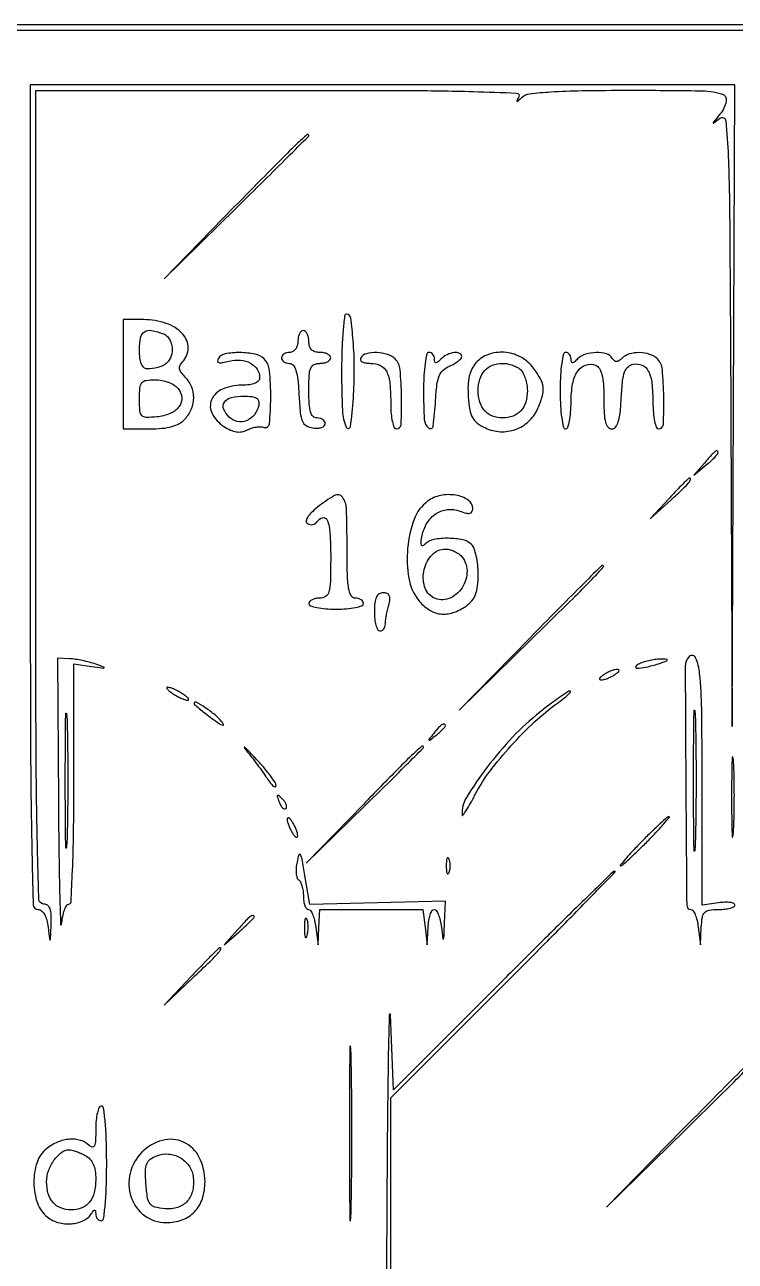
# Model space of a CAD drawing. Extents: x 121 to 921, y 24 to 639.
# Drawn here: x 545 to 675.1, y 383.6 to 610 of the extents above; entities that cross this region are included whole.
import ezdxf

# ---------------------------------------------------------------- set-up
doc = ezdxf.new("R2010")
doc.units = 0

msp = doc.modelspace()

# ---------------------------------------------------------------- linework, layer by layer
for points in [[(891.245767, 378.500013), (891.5, 610.000027), (506.25, 610.000013), (121, 610)], [(309, 609), (506.5, 609), (704, 609)]]:
    msp.add_lwpolyline(points)
for points in [[(546, 523.5, 0.00054), (546.045739, 481.120587, 0.004217), (546.254757, 461.388281, 0.002373), (546.55266, 448.859124, 0.405885), (547.436642, 448, -0.179455), (548.051079, 447.772135, -0.086562), (548.591667, 447.11426, -0.062867), (549.015066, 446.083005, -0.035151), (549.276604, 444.75, 0.000683), (549.565664, 442.446498, 0.602997), (549.648107, 442.415527, 0.202828), (549.723309, 442.573344, 0.000452), (549.839963, 445.25, 0.02104), (549.840991, 447.030921, 0.074941), (549.624985, 448.147462, 0.140941), (549.182734, 448.765969, 0.169089), (548.510484, 449, -0.404941), (547.582034, 449.89942, -0.002914), (547.274654, 461.749262, -0.004479), (547.0621, 480.814597, -0.000521), (547.013141, 523.463593), (547.005315, 597.927186), (591.571388, 597.979311, -0.001065), (614.802899, 597.957003, -0.006145), (627.087665, 597.768056, -0.004354), (635.027066, 597.479127, -0.559419), (635.422027, 596.765718, 0.009079), (635.061003, 596.099035, 0.554138), (635.118245, 596.0022, 0.191223), (635.311641, 596.073451, 0.004325), (636.053296, 596.75, -0.159462), (637.389106, 597.365726, -0.013029), (641.271781, 597.714526, -0.012266), (646.966587, 597.936781, -0.003619), (655.7, 598, -0.003281), (668.549851, 597.915674, -0.061817), (672.537812, 597.3675, -0.395351), (673.40162, 595.982743, -0.12784), (672.25, 593.595974, 0.000942), (671.076423, 592.208202, 0.173803), (671.011743, 592.034212, 0.62495), (671.08781, 591.996011, 0.001765), (672.241622, 592.882725, -0.589611), (673.327829, 592.414858, -0.015526), (673.769855, 585.880069, -0.007408), (674.045512, 573.163875, -0.000531), (674.250117, 537.865492), (674.516989, 481.5), (674.758495, 540.25), (675, 599), (610.5, 599), (546, 599)], [(583.485572, 576.75), (570.5, 563.5), (583.75, 576.485572, 0.000953), (588.830235, 581.483446, 0.001566), (593.107813, 585.734307, 0.000139), (596.924469, 589.553081, 0.198768), (597, 589.735572, 0.645427), (596.674535, 589.882671, 0.010907), (594.766227, 588.127466, 0.006823), (591.398929, 584.802387, 0.000685)], [(603, 546.5, 0.010464), (603.149592, 539.353002, 0.093389), (603.857122, 536.305054, 0.75334), (604.621765, 536.408762, 0.020894), (605.15745, 541.594375, 0.015506), (605.323831, 547.112162, 0.020091), (605.11613, 552.170067, 0.013414), (604.664325, 556.335431, 0.37524), (603.903487, 557, 0.381259), (603.542017, 556.677494, 0.006994), (603.265399, 553.915625, 0.01339), (603.064983, 550.525955, 0.00807)], [(563, 546), (563, 536), (567.845012, 536, 0.022266), (570.162858, 536.103271, 0.046334), (571.940361, 536.429758, 0.059852), (573.303247, 536.996071, 0.080637), (574.345012, 537.828741, 0.086068), (575.519117, 539.685537, 0.097715), (575.931456, 541.747965, 0.100638), (575.526728, 543.764365, 0.09698), (574.364286, 545.492857, -0.036373), (573.633655, 546.338294, -0.115884), (573.338634, 547.018509, -0.156628), (573.420661, 547.635178, -0.085817), (573.864286, 548.264286, 0.197864), (574.911226, 550.777469, 0.18861), (573.911742, 553.363526, 0.126584), (570.904355, 555.322376, 0.081553), (566.777494, 556), (563, 556)], [(570.418213, 553.393011, -0.110312), (571.023269, 552.991264, -0.066238), (571.53535, 552.292806, -0.061346), (571.882017, 551.419329, -0.063906), (572, 550.5, -0.106475), (571.68382, 549.032078, -0.124172), (570.798521, 547.917803, -0.104407), (569.352615, 547.229534, -0.059122), (567.418213, 547, -0.182554), (566.80062, 547.233261, -0.116409), (566.351301, 547.866974, -0.070051), (566.081964, 548.943718, -0.026315), (566, 550.5, -0.047457), (566.209199, 552.699122, -0.203067), (566.926893, 553.770152, -0.19531), (568.217513, 554.023686, -0.043682)], [(595, 552, -0.072314), (594.888136, 551.230589, -0.08892), (594.5625, 550.583333, -0.10214), (594.075754, 550.153209, -0.130775), (593.5, 550, 0.064853), (592.926543, 549.925306, 0.082425), (592.440625, 549.70625, 0.098894), (592.115568, 549.381354, 0.148195), (592, 549, 0.143526), (592.111767, 548.618658, 0.099544), (592.425966, 548.29375, 0.084034), (592.895797, 548.074829, 0.067194), (593.450096, 548, -0.230129), (594.142739, 547.663379, -0.092914), (594.641546, 546.706982, -0.048037), (594.985289, 545.006349, -0.012833), (595.200096, 542.25, 0.010457), (595.441644, 538.948029, 0.076094), (595.827231, 537.411243, 0.162301), (596.534611, 536.603933, 0.097407), (597.75, 536.180449, 0.045002), (598.611565, 536.136354, 0.070854), (599.339062, 536.268947, 0.099259), (599.825895, 536.547443, 0.216622), (600, 536.930449, 0.139009), (599.884373, 537.33831, 0.100052), (599.559375, 537.685819, 0.085587), (599.073293, 537.919823, 0.069588), (598.5, 538, -0.200296), (597.79299, 538.295059, -0.122766), (597.325, 539.083333, -0.058865), (597.069243, 540.539511, -0.014068), (597, 543, -0.011557), (597.064942, 545.809325, -0.083766), (597.35, 547.125, -0.189791), (597.953987, 547.766065, -0.110458), (599, 548, 0.048028), (599.765418, 548.073693, 0.068025), (600.4125, 548.29375, 0.088204), (600.848523, 548.618118, 0.191087), (601, 549, 0.191087), (600.848523, 549.381882, 0.088204), (600.4125, 549.70625, 0.068025), (599.765418, 549.926307, 0.048028), (599, 550, -0.072254), (598.126841, 550.126841, -0.124864), (597.5, 550.5, -0.124864), (597.126841, 551.126841, -0.072254), (597, 552, 0.048028), (596.926307, 552.765418, 0.068025), (596.70625, 553.4125, 0.088204), (596.381882, 553.848523, 0.191087), (596, 554, 0.191087), (595.618118, 553.848523, 0.088204), (595.29375, 553.4125, 0.068025), (595.073693, 552.765418, 0.048028)], [(580.409864, 548.854157, 0.152549), (580.292983, 548.397955, 0.336429), (580.511765, 548.138746, 0.100206), (581.18242, 548.124687, 0.016782), (582.4465, 548.397216, -0.080483), (584.5149, 548.574049, -0.106068), (586.325699, 548.040225, -0.125637), (587.550488, 546.903809, -0.144198), (588, 545.377555, -0.186902), (587.773446, 544.792649, -0.109501), (587.151113, 544.35436, -0.069392), (586.123032, 544.08429, -0.029591), (584.7, 544, 0.099184), (581.199445, 543.2987, 0.1941), (579.208015, 541.333081, 0.227226), (579.30561, 538.791183, 0.127056), (581.432942, 536.451981, 0.037344), (582.645467, 535.781072, 0.069383), (583.719816, 535.45791, 0.081989), (584.714256, 535.467822, 0.07566), (585.682942, 535.7938, -0.04213), (586.470527, 536.118863, -0.037398), (587.333427, 536.323151, -0.039317), (588.141349, 536.387199, -0.086414), (588.75, 536.281539, 0.48864), (589.789299, 536.940028, 0.023258), (590.029342, 541.689231, 0.024397), (589.806599, 546.658995, 0.174702), (588.8, 548.8, 0.147797), (587.155285, 549.681351, 0.048038), (584.382514, 549.966441, 0.047326), (581.687753, 549.728343, 0.211709)], [(606.5, 549, 0.243836), (606.471126, 548.616957, 0.168699), (606.769042, 548.288944, 0.08716), (607.420153, 548.069326, 0.037876), (608.333994, 548, -0.114151), (610.123436, 547.586075, -0.167999), (611.251892, 546.452812, -0.092475), (611.842252, 544.285643, -0.020386), (612, 540.418213, 0.021337), (612.072298, 538.72483, 0.034326), (612.29375, 537.29785, 0.037991), (612.61171, 536.264596, 0.308329), (613, 536, 0.400588), (613.897484, 536.856485, 0.015593), (613.975312, 541.858111, 0.018958), (613.706982, 546.865538, 0.17525), (612.8, 548.8, 0.122854), (611.408819, 549.635649, 0.066271), (609.42451, 549.964197, 0.069165), (607.545345, 549.763544, 0.195624)], [(618, 543, 0.013107), (618.138826, 537.705073, 0.214687), (618.931169, 536.1658, 0.585437), (619.764286, 536.505165, 0.016797), (620.19774, 541.25, -0.015751), (620.448442, 544.059168, -0.067078), (620.871705, 545.686477, -0.108969), (621.592079, 546.727124, -0.083891), (622.75, 547.487128, 0.02653), (623.611532, 547.920955, 0.035392), (624.339062, 548.408381, 0.038191), (624.857785, 548.879543, 0.191558), (625, 549.237128, 0.305284), (624.602956, 549.826809, 0.12569), (623.601256, 549.963415, 0.084508), (622.304408, 549.58608, 0.083604), (621.2, 548.8, -0.018208), (620.578624, 548.222304, -0.180052), (620.25, 548.1, -0.354955), (620.056215, 548.257401, -0.051663), (620, 548.8, 0.081935), (619.924388, 549.25832, 0.092192), (619.70625, 549.6475, 0.100665), (619.381414, 549.907722, 0.119248), (619, 550, 0.350432), (618.594567, 549.676067, 0.020168), (618.285714, 548, 0.022889), (618.069433, 545.756986, 0.01259)], [(627.592496, 548.102207, 0.070348), (626.834449, 546.982437, 0.05838), (626.356834, 545.623626, 0.047733), (626.14449, 543.947068, 0.025603), (626.187508, 541.859675, 0.023717), (626.469786, 539.503291, 0.08446), (626.967925, 538.073138, 0.106012), (627.842846, 537.065314, 0.049898), (629.324711, 536.167094, 0.099662), (632.04557, 535.482356, 0.098937), (634.827019, 535.9009, 0.099174), (637.228836, 537.354661, 0.100658), (638.87028, 539.614642, 0.035476), (639.739583, 541.948152, 0.102036), (639.880932, 543.661514, 0.101663), (639.333024, 545.294692, 0.035065), (637.92742, 547.365141, 0.108787), (635.671922, 549.217446, 0.100244), (632.77915, 550.021214, 0.103496), (629.878391, 549.627037, 0.12411)], [(635.8, 546.8, -0.082665), (636.260669, 546.155329, -0.03742), (636.6475, 545.18875, -0.035729), (636.911486, 544.083486, -0.040779), (637, 543, -0.07185), (636.697484, 540.905671, -0.111941), (635.811269, 539.320813, -0.119855), (634.380087, 538.342931, -0.090455), (632.5, 538, -0.090455), (630.619913, 538.342931, -0.119855), (629.188731, 539.320813, -0.111941), (628.302516, 540.905671, -0.07185), (628, 543, -0.07185), (628.302516, 545.094329, -0.111941), (629.188731, 546.679187, -0.119855), (630.619913, 547.657069, -0.090455), (632.5, 548, -0.049362), (633.392078, 547.911715, -0.037889), (634.335625, 547.6475, -0.038897), (635.188407, 547.259976, -0.070395)], [(643, 543, 0.01259), (643.069433, 540.243014, 0.022889), (643.285714, 538, 0.020168), (643.594567, 536.323933, 0.350432), (644, 536, 0.319735), (644.389506, 536.27744, 0.032693), (644.70625, 537.432782, 0.03126), (644.927778, 539.007969, 0.019308), (645, 540.877555, -0.043207), (645.292933, 544.261087, -0.103594), (646.220347, 546.588617, -0.169507), (647.672749, 547.691249, -0.17164), (649.487265, 547.64326, -0.166479), (650.189982, 547.055754, -0.075617), (650.655393, 545.934937, -0.046004), (650.922257, 544.177398, -0.014687), (651, 541.531385, 0.012354), (651.06711, 538.815711, 0.05179), (651.315539, 537.203624, 0.108611), (651.766073, 536.32272, 0.224056), (652.450096, 536, 0.229936), (653.142575, 536.336229, 0.09298), (653.641443, 537.291342, 0.048099), (653.985282, 538.989401, 0.012867), (654.200096, 541.740282, -0.012026), (654.43241, 544.781204, -0.060832), (654.806079, 546.438102, -0.123468), (655.423431, 547.362094, -0.137831), (656.380173, 547.838675, -0.152064), (658.007801, 547.652972, -0.172934), (659.143008, 546.578543, -0.092039), (659.791093, 544.381571, -0.025022), (659.984687, 540.75, 0.01983), (660.062803, 538.929353, 0.032023), (660.289252, 537.395313, 0.033983), (660.609927, 536.27389, 0.316015), (661, 536, 0.400588), (661.897484, 536.856485, 0.015593), (661.975312, 541.858111, 0.018958), (661.706982, 546.865538, 0.17525), (660.8, 548.8, 0.118641), (659.418402, 549.645583, 0.074046), (657.537246, 549.959245, 0.074718), (655.665568, 549.711191, 0.126792), (654.312868, 548.912868, -0.047458), (653.768438, 548.463023, -0.150038), (653.321227, 548.325735, -0.181024), (652.927179, 548.473233, -0.075363), (652.553851, 548.912868, 0.188095), (651.479733, 549.721607, 0.072952), (649.601202, 549.96316, 0.069613), (647.61479, 549.649186, 0.123023), (646.2, 548.8, -0.018208), (645.578624, 548.222304, -0.180052), (645.25, 548.1, -0.354955), (645.056215, 548.257401, -0.051663), (645, 548.8, 0.081935), (644.924388, 549.25832, 0.092192), (644.70625, 549.6475, 0.100665), (644.381414, 549.907722, 0.119248), (644, 550, 0.350432), (643.594567, 549.676067, 0.020168), (643.285714, 548, 0.022889), (643.069433, 545.756986, 0.01259)], [(573.069567, 543.416177, -0.154935), (573.751626, 541.734447, -0.18227), (573.274752, 540.092813, -0.133811), (571.631023, 538.81324, -0.074197), (569.149151, 538.186642, -0.024872), (567.237201, 538.092027, -0.202936), (566.448955, 538.425963, -0.176224), (566.078516, 539.253759, -0.017979), (566, 541.436642, -0.020454), (566.085447, 543.524475, -0.1505), (566.451885, 544.440418, -0.189207), (567.226489, 544.881341, -0.035888), (568.877555, 545, -0.04872), (570.075718, 544.882973, -0.041652), (571.29595, 544.534752, -0.043642), (572.358583, 544.023447, -0.085803)], [(587.823324, 540.357183, -0.11286), (587.036625, 538.591261, -0.136773), (585.603785, 537.490498, -0.150182), (583.912812, 537.346289, -0.144069), (582.400439, 538.170989, -0.099868), (581.411613, 539.659643, -0.257196), (581.556428, 540.899934, -0.183759), (582.816615, 541.739364, -0.056098), (585.132341, 542, -0.026745), (586.587795, 541.922093, -0.110735), (587.4164, 541.640564, -0.193057), (587.798015, 541.12938, -0.114036)], [(669.404988, 529.75), (667.5, 527.5), (669.75, 529.404988, 0.010402), (671.102181, 530.598996, 0.048385), (671.795506, 531.373826, 0.197337), (671.898791, 531.789444, 0.372044), (671.654988, 532, 0.191119), (671.44834, 531.918017, 0.007508), (670.851732, 531.339062, 0.012381), (670.159969, 530.612165, 0.008332)], [(662.946167, 523.25), (659.5, 519.5), (663.25, 522.946167, 0.004068), (665.505211, 525.052752, 0.026699), (666.568348, 526.17594, 0.102567), (666.881757, 526.749449, 0.503731), (666.696167, 527, 0.196596), (666.49958, 526.919596, 0.00223), (665.469273, 525.898438, 0.006442), (664.289043, 524.687395, 0.004107)], [(598.583887, 521.656713, 0.024462), (597.425745, 520.63323, 0.063765), (596.735988, 519.763984, 0.122125), (596.529507, 519.09736, 0.275291), (596.764789, 518.645369, 0.091502), (597.231349, 518.463828, 0.095851), (597.724064, 518.465078, 0.099503), (598.166234, 518.647872, 0.107123), (598.489919, 518.983688, -0.195285), (599.517703, 519.735433, -0.378464), (600.356593, 519.30102, -0.077871), (600.870146, 516.937307, -0.014629), (601, 512.5, -0.005909), (600.947194, 508.031606, -0.059311), (600.683333, 506.1875, -0.180365), (600.074609, 505.330303, -0.150217), (599, 505, 0.048028), (598.234582, 504.926307, 0.068025), (597.5875, 504.70625, 0.088204), (597.151477, 504.381882, 0.191087), (597, 504, 0.322437), (597.280551, 503.610183, 0.031449), (598.46875, 503.29375, 0.03053), (600.083446, 503.072205, 0.01883), (602, 503, 0.01883), (603.916554, 503.072205, 0.03053), (605.53125, 503.29375, 0.031449), (606.719449, 503.610183, 0.322437), (607, 504, 0.148195), (606.884432, 504.381354, 0.098894), (606.559375, 504.70625, 0.082425), (606.073457, 504.925306, 0.064853), (605.5, 505, -0.280451), (604.738626, 505.463513, -0.080293), (604.289474, 506.833333, -0.033635), (604.055948, 509.439771, -0.005528), (604, 514.5, 0.008581), (603.881048, 521.430989, 0.154592), (603.147135, 523.498653, 0.377947), (601.711361, 523.790091, 0.038118)], [(618.736157, 522.75, 0.14293), (616.284707, 519.439438, 0.065563), (615.088526, 514.152722, 0.064845), (615.297661, 508.641873, 0.125421), (617.07258, 504.634859, 0.080582), (618.957604, 502.901652, 0.115363), (621.080171, 502.11978, 0.111779), (623.379574, 502.349107, 0.07237), (625.777494, 503.556704, 0.064916), (626.850152, 504.53744, 0.083834), (627.527342, 505.684762, 0.065904), (627.889198, 507.200718, 0.025679), (628, 509.356704, 0.025768), (627.911689, 511.069136, 0.028491), (627.6475, 512.706032, 0.02957), (627.263527, 514.061178, 0.11302), (626.8, 514.8, 0.145026), (625.205447, 515.665637, 0.048703), (622.545935, 515.964699, 0.048634), (619.891127, 515.745066, 0.152584), (618.324177, 514.924177, -0.084921), (617.868442, 514.601594, -0.439368), (617.614059, 514.70362, -0.123692), (617.551416, 515.244607, -0.014508), (617.746261, 516.452984, -0.091292), (618.657503, 518.79568, -0.109966), (620.301995, 520.484522, -0.118393), (622.40547, 521.23799, -0.118448), (624.621317, 520.953875, 0.023721), (625.789949, 520.57193, 0.115777), (626.480623, 520.545723, 0.230154), (626.85819, 520.8298, 0.11889), (627, 521.417762, 0.25044), (626.171376, 522.968341, 0.107762), (623.921094, 523.852897, 0.088391), (621.094257, 523.806289, 0.114664)], [(624.8, 512.8, -0.195126), (625.953894, 510.070692, -0.147384), (625.051604, 506.910076, -0.15819), (622.619109, 504.917644, -0.219394), (619.845394, 505.082743, -0.202068), (618.179853, 507.139709, -0.130469), (618.110231, 510.24826, -0.131474), (619.589425, 512.965415, -0.205528), (622, 514, -0.062206), (622.700322, 513.912533, -0.039117), (623.4825, 513.6475, -0.038823), (624.223325, 513.259462, -0.056383)], [(637.485572, 497.75), (624.5, 484.5), (637.75, 497.485572, 0.000685), (645.802387, 505.398929, 0.006823), (649.127466, 508.766227, 0.010907), (650.882671, 510.674535, 0.645427), (650.735572, 511, 0.198768), (650.553081, 510.924469, 0.000139), (646.734307, 507.107813, 0.001566), (642.483446, 502.830235, 0.000953)], [(609, 502.5, 0.027026), (609.072542, 501.158889, 0.042582), (609.29375, 500.028125, 0.052312), (609.614308, 499.232098, 0.277684), (610, 499, 0.12374), (610.382463, 499.096124, 0.09957), (610.710261, 499.367188, 0.089659), (610.933011, 499.77249, 0.078351), (611.013655, 500.25, -0.030524), (611.059225, 500.88225, -0.010353), (611.200423, 501.79375, -0.010252), (611.398443, 502.796895, -0.011611), (611.630286, 503.75, 0.035681), (611.837873, 504.826446, 0.136451), (611.73538, 505.4953, 0.199763), (611.336283, 505.869475, 0.089952), (610.616631, 506, 0.141321), (609.872116, 505.78528, 0.145139), (609.365474, 505.208751, 0.083825), (609.081821, 504.165361, 0.024551)], [(551.168103, 467.75, 0.001486), (551.260187, 457.928974, 0.003138), (551.402053, 450.3125, 0.003766), (551.566128, 445.255218, 0.930385), (551.728468, 445.25, -0.023343), (551.946956, 446.686867, -0.035939), (552.281521, 447.898438, -0.040002), (552.672005, 448.769942, -0.273961), (553.060365, 449, 0.399056), (553.468605, 449.387534, 0.002324), (553.73931, 455.096687, 0.007172), (553.937514, 462.076628, 0.003511), (554, 470.975), (554, 492.95), (557.25, 492.488532, 0.00137), (559.269054, 492.207489, 0.164315), (559.522488, 492.25627, 0.638946), (559.51328, 492.368029, 0.002648), (558, 492.913852, 0.020356), (556.87882, 493.260872, 0.013673), (555.573437, 493.569427, 0.013784), (554.291117, 493.799063, 0.026346), (553.25, 493.90032), (551, 494)], [(657.5, 493, 0.132187), (656.855423, 492.490687, 0.616563), (657.012227, 492.178743, 0.056364), (658.70094, 492.369713, 0.021183), (661, 493, 0.004584), (662.361213, 493.449736, 0.1769), (662.606569, 493.647517, 0.56424), (662.530114, 493.79251, 0.010858), (661.5, 493.830035, 0.034995), (660.589543, 493.779667, 0.019847), (659.5, 493.598337, 0.019741), (658.411338, 493.327209, 0.030584)], [(666.63948, 494.306147, 0.199719), (665.901766, 492.517298, 0.000828), (666.005343, 470.762966, 0.000594), (666.172683, 448.757272, 0.411641), (666.936642, 448, -0.253382), (667.324601, 447.789908, -0.046809), (667.71662, 447.045313, -0.040169), (668.053944, 445.995025, -0.026757), (668.276604, 444.75), (668.679926, 441.5), (668.839963, 444.75, -0.027027), (669.031258, 446.596266, -0.154738), (669.466776, 447.46583, -0.168099), (670.30298, 447.886758, -0.033328), (672, 448, 0.026053), (673.149578, 448.059941, 0.041208), (674.11875, 448.242875, 0.049958), (674.803812, 448.507607, 0.282744), (675, 448.826807, 0.314934), (674.797993, 449.11571, 0.055623), (674.11875, 449.2814, 0.042928), (673.149985, 449.322426, 0.025568), (672, 449.213308), (669, 448.773001), (669, 471.327484, 0.003256), (668.913171, 484.660389, 0.022339), (668.534916, 491.209104, 0.074123), (667.801198, 494.078459, 0.532706)], [(651, 491, 0.027796), (650.485814, 490.625641, 0.102785), (650.234375, 490.315379, 0.335455), (650.267727, 490.122372, 0.190341), (650.5, 490.030626, 0.067616), (650.987337, 490.096832, 0.024967), (651.646875, 490.315379, 0.024204), (652.352293, 490.628962, 0.026766), (653, 491, 0.027796), (653.514186, 491.374359, 0.102785), (653.765625, 491.684621, 0.335455), (653.732273, 491.877628, 0.190341), (653.5, 491.969374, 0.067616), (653.012663, 491.903168, 0.024967), (652.353125, 491.684621, 0.024204), (651.647707, 491.371038, 0.026766)], [(571, 488.570368, 0.205392), (571.108693, 488.316932, 0.023718), (571.5875, 487.902822, 0.025446), (572.233921, 487.446431, 0.018122), (573, 487, 0.018363), (573.767478, 486.624831, 0.03505), (574.4125, 486.390928, 0.048507), (574.867419, 486.307737, 0.439016), (575, 486.429632, 0.205392), (574.891307, 486.683068, 0.023718), (574.4125, 487.097178, 0.025446), (573.766079, 487.553569, 0.018122), (573, 488, 0.018363), (572.232522, 488.375169, 0.03505), (571.5875, 488.609072, 0.048507), (571.132581, 488.692263, 0.439016)], [(639.265256, 484.115438, 0.036532), (634.341118, 479.601853, 0.027185), (629.580997, 473.967425, 0.024017), (625.853967, 468.509111, 0.153498), (625.046561, 465.29966, 0.702436), (625.202974, 465.253339, 0.016862), (625.8131, 466.14463, 0.014554), (626.628268, 467.512431, 0.007123), (627.590672, 469.299081, -0.043032), (630.125216, 473.289562, -0.02083), (633.994479, 477.944117, -0.020723), (638.366055, 482.393099, -0.032723), (642.5, 485.786346, 0.010447), (643.605768, 486.614432, 0.021712), (644.424816, 487.314297, 0.030303), (644.904775, 487.819581, 0.620684), (644.839798, 487.96832, 0.159226), (644.411817, 487.850862, 0.005278), (642.929942, 486.849604, 0.00957), (641.196225, 485.601638, 0.006462)], [(576, 485.723242, 0.216685), (576.09481, 485.51474, 0.004814), (576.954687, 484.779194, 0.010021), (578.004393, 483.93388, 0.006498), (579.25, 482.996912, 0.008553), (580.574035, 482.061993, 0.066309), (581.249277, 481.722985, 0.6446), (581.379769, 481.860687, 0.074002), (581.082244, 482.36345, 0.050264), (579.830523, 483.622369, 0.025929), (578.041735, 484.943043, 0.022155), (576.370743, 485.944287, 0.568029)], [(552.747026, 460.805424, -0.024017), (552.630311, 459.278308, -0.925679), (552.520965, 459.283468, -0.006287), (552.445495, 463.614994, -0.001196), (552.426138, 471.5, -0.001223), (552.444951, 479.394005, -0.005856), (552.519428, 483.895968, -0.900894), (552.629782, 483.904363, -0.037544), (552.745651, 482.805424, -0.00479), (552.845919, 477.89503, -0.002694), (552.878421, 471.931411, -0.002688), (552.846427, 465.909773, -0.004391)], [(667.747256, 460.30642, -0.023005), (667.631422, 458.719475, -0.928931), (667.522865, 458.724386, -0.005961), (667.44798, 463.25641, -0.001136), (667.428789, 471.5, -0.001161), (667.447485, 479.752615, -0.005568), (667.521437, 484.455636, -0.90624), (667.630957, 484.463473, -0.035335), (667.745979, 483.30642, -0.00454), (667.84548, 478.168724, -0.002557), (667.877722, 471.932819, -0.002552), (667.845946, 465.638705, -0.004177)], [(619.872445, 480.25, 0.001576), (618.99236, 479.120493, 0.377591), (619, 479, 0.377591), (619.120493, 478.99236, 0.001576), (620.25, 479.872445, 0.012436), (620.920402, 480.425681, 0.017649), (621.485937, 480.952641, 0.013803), (621.91885, 481.410139, 0.184603), (622, 481.622445, 0.307699), (621.806605, 481.90695, 0.241985), (621.426111, 481.869516, 0.065617), (620.76332, 481.306759, 0.017685)], [(606.982133, 467.25), (596.5, 456.5), (607.25, 466.982133, 0.001196), (611.371602, 471.020312, 0.001958), (614.842188, 474.463825, 0.000216), (617.92391, 477.54821, 0.198688), (618, 477.732133, 0.636215), (617.683373, 477.880248, 0.016199), (616.142077, 476.506205, 0.008494), (613.36638, 473.77416, 0.000888)], [(585.596639, 477.058998, -0.007018), (586.519685, 475.899577, -0.004463), (587.563065, 474.525407, -0.004482), (588.562959, 473.158411, -0.008289), (589.346639, 472.027494, 0.019018), (589.983324, 471.14955, 0.052623), (590.514325, 470.602619, 0.175245), (590.836617, 470.485681, 0.414534), (591, 470.648885, 0.146715), (590.812183, 471.275183, 0.014448), (589.898438, 472.578122, 0.017272), (588.68625, 474.09246, 0.012858), (587.25, 475.680389, 0.003382), (585.896294, 477.082705, 0.025316), (585.21745, 477.709618, 0.864374), (585.156625, 477.655127, 0.025284)], [(674.38854, 468.5, 0.002213), (674.410297, 463.842228, 0.011964), (674.493827, 461.313779, 0.875674), (674.613779, 461.304715, 0.039068), (674.742498, 462.291588, 0.00796), (674.851427, 465.342947, 0.005002), (674.88626, 468.911868, 0.005021), (674.85012, 472.425385, 0.009156), (674.739318, 475.291588, 0.078783), (674.61194, 475.877154, 0.808064), (674.490269, 475.857529, 0.010669), (674.408798, 473.166435, 0.002293)], [(591.564293, 467.706872, 0.036269), (591.866277, 467.059266, 0.070189), (592.210949, 466.604915, 0.120343), (592.538684, 466.40751, 0.278911), (592.806872, 466.473539, 0.20742), (592.927901, 466.779789, 0.082976), (592.837219, 467.231185, 0.063152), (592.558688, 467.753423, 0.043285), (592.124088, 468.266667, 0.011214), (591.463552, 468.893514, 0.400052), (591.270328, 468.888819, 0.286372), (591.21821, 468.663782, 0.008399)], [(593.030626, 464.5, 0.067616), (593.096832, 464.012663, 0.024967), (593.315379, 463.353125, 0.024204), (593.628962, 462.647707, 0.026766), (594, 462, 0.027796), (594.374359, 461.485814, 0.102785), (594.684621, 461.234375, 0.335455), (594.877628, 461.267727, 0.190341), (594.969374, 461.5, 0.067616), (594.903168, 461.987337, 0.024967), (594.684621, 462.646875, 0.024204), (594.371038, 463.352293, 0.026766), (594, 464, 0.027796), (593.625641, 464.514186, 0.102785), (593.315379, 464.765625, 0.335455), (593.122372, 464.732273, 0.190341)], [(658, 460.5, 0.005315), (656.341221, 458.773493, 0.009649), (655.027781, 457.321875, 0.005222), (654.018986, 456.138017, 0.636069), (654.083584, 456, 0.183746), (654.40394, 456.121842, 0.003583), (655.734031, 457.321875, 0.008106), (657.271216, 458.775353, 0.005286), (659, 460.5, 0.005315), (660.658779, 462.226507, 0.009649), (661.972219, 463.678125, 0.005222), (662.981014, 464.861983, 0.636069), (662.916416, 465, 0.183746), (662.59606, 464.878158, 0.003583), (661.265969, 463.678125, 0.008106), (659.728784, 462.224647, 0.005286)], [(594.836801, 456.726133, 0.031566), (594.682666, 455.624928, 0.041414), (594.689595, 454.609889, 0.046938), (594.838241, 453.808563, 0.187139), (595.134109, 453.417116, -0.142943), (595.467746, 453.04674, -0.041566), (595.745645, 452.322128, -0.038091), (595.936214, 451.414619, -0.032722), (596, 450.440983, 0.036535), (596.068401, 449.50614, 0.055134), (596.275138, 448.717039, 0.072252), (596.577719, 448.176912, 0.233062), (596.936642, 448, -0.253382), (597.324601, 447.789908, -0.046809), (597.71662, 447.045313, -0.040169), (598.053944, 445.995025, -0.026757), (598.276604, 444.75), (598.679926, 441.5), (598.839963, 444.75), (599, 448), (608.436642, 448), (617.873283, 448), (618.276604, 444.75), (618.679926, 441.5), (618.839963, 444.75, -0.027163), (618.969322, 445.995181, -0.041928), (619.228128, 447.045313, -0.050515), (619.56466, 447.786161, -0.26695), (619.936642, 448, -0.253382), (620.324601, 447.789908, -0.046809), (620.71662, 447.045313, -0.040169), (621.053944, 445.995025, -0.026757), (621.276604, 444.75, 0.001409), (621.544461, 442.640249, 0.671986), (621.642815, 442.61426, 0.151722), (621.730915, 442.859691, 0.000762), (621.841784, 445.5), (622.003641, 449.5), (609.586995, 449.194088), (597.170348, 448.888177), (596.287866, 454.194088, 0.003792), (595.764074, 457.202246, 0.085309), (595.462582, 458.027713, 0.648514), (595.176806, 457.998966, 0.029435)], [(622.157895, 456, 0.017491), (622.189089, 455.10856, 0.078554), (622.306058, 454.601562, 0.447206), (622.474999, 454.540618, 0.174857), (622.662281, 454.75, 0.057986), (622.818615, 455.320008, 0.037979), (622.87034, 456, 0.037979), (622.818615, 456.679992, 0.057986), (622.662281, 457.25, 0.174857), (622.474999, 457.459382, 0.447206), (622.306058, 457.398438, 0.078554), (622.189089, 456.89144, 0.017491)], [(583.924314, 444.25), (581.5, 441.5), (584.25, 443.924314, 0.006223), (585.303915, 444.876984, 0.009492), (586.192188, 445.732156, 0.004632), (586.918342, 446.471891, 0.194102), (587, 446.674314, 0.426412), (586.773973, 446.891157, 0.157803), (586.311864, 446.720118, 0.038158), (585.422009, 445.901388, 0.007047)], [(596.194949, 444.5, 0.012823), (596.235556, 443.431793, 0.080377), (596.356533, 442.900903, 0.597527), (596.51666, 442.883358, 0.087174), (596.692991, 443.269032, 0.037336), (596.832894, 444.036634, 0.029507), (596.872264, 444.880008, 0.030339), (596.814405, 445.671085, 0.06278), (596.655937, 446.269032, 0.31318), (596.47713, 446.386009, 0.333666), (596.315079, 446.257153, 0.052471), (596.212705, 445.580113, 0.014395)], [(575.462408, 435.75), (570.5, 430.5), (575.75, 435.462408, 0.002382), (578.916766, 438.48439, 0.01834), (580.340424, 439.960388, 0.059334), (580.876975, 440.72458, 0.567399), (580.712408, 441, 0.197838), (580.521031, 440.921192, 0.001034), (579.051589, 439.457812, 0.004332), (577.38549, 437.762593, 0.002707)], [(604.440524, 407, 0.000896), (604.458836, 396.78003, 0.004493), (604.530762, 391.057813, 0.936412), (604.636156, 391.053162, 0.022053), (604.747718, 392.75, 0.003396), (604.843494, 399.237059, 0.001993), (604.874436, 407, 0.001993), (604.843494, 414.762941, 0.003396), (604.747718, 421.25, 0.022053), (604.636156, 422.946838, 0.936412), (604.530762, 422.942188, 0.004493), (604.458836, 417.21997, 0.000896)], [(665.486603, 407.75), (651.5, 393.5), (665.75, 407.486603, 0.000628), (674.413812, 416.011651, 0.006325), (677.976009, 419.615644, 0.009494), (679.883548, 421.671768, 0.647952), (679.736603, 422, 0.198789), (679.554549, 421.924642, 0.000119), (675.442014, 417.814062, 0.00145), (670.868249, 413.213687, 0.000882)], [(558, 407.8, -0.010632), (557.9549, 405.679231, -0.084697), (557.75, 404.725, -0.354686), (557.36133, 404.508307, -0.154285), (556.8, 404.8, 0.126802), (555.237985, 405.721813, 0.089848), (553.203729, 405.929349, 0.079929), (551.007825, 405.398802, 0.071138), (548.990234, 404.193175, 0.144443), (547.248228, 401.664493, 0.082012), (546.67844, 397.961584, 0.081542), (547.32972, 394.249972, 0.139319), (549.127442, 391.69572, 0.105367), (551.128953, 390.67726, 0.084909), (553.5378, 390.456653, 0.089953), (555.757951, 391.041341, 0.142788), (557.22467, 392.329284, -0.018565), (557.599885, 392.873433, -0.2644), (557.808072, 392.964667, -0.351324), (557.94783, 392.826507, -0.025803), (557.984687, 392.25, 0.07833), (558.065963, 391.772489, 0.089546), (558.289252, 391.367188, 0.099425), (558.617406, 391.096112, 0.123684), (559, 391, 0.373418), (559.429243, 391.372518, 0.011579), (559.72619, 393.875, 0.016146), (559.934656, 397.197465, 0.007593), (560, 401.5, 0.007593), (559.934656, 405.802535, 0.016146), (559.72619, 409.125, 0.011579), (559.429243, 411.627482, 0.373418), (559, 412, 0.302104), (558.612311, 411.74223, 0.0409), (558.29375, 410.76625, 0.035995), (558.072343, 409.409672, 0.02246)], [(566.454545, 403.545455, 0.137373), (564.284848, 399.68796, 0.142686), (564.477495, 395.325849, 0.15254), (566.93964, 391.951365, 0.160792), (570.831262, 390.666667, 0.085329), (573.817638, 391.180056, 0.117209), (576.097621, 392.653854, 0.11396), (577.512522, 395.032267, 0.077584), (578, 398.154988, 0.116702), (576.946198, 402.608425, 0.168899), (574.072752, 405.402816, 0.178075), (570.209958, 405.729442, 0.130051)], [(556.065741, 402.964816, -0.085226), (556.916317, 402.302719, -0.079318), (557.522618, 401.379351, -0.066754), (557.882139, 400.17193, -0.039042), (558, 398.664816, -0.05613), (557.721007, 396.187389, -0.112223), (556.872036, 394.419936, -0.131999), (555.453165, 393.370098, -0.093908), (553.5, 393, -0.091079), (551.604401, 393.348188, -0.122424), (550.175886, 394.340136, -0.112284), (549.297691, 395.960818, -0.068343), (549, 398.128571, -0.085486), (549.344929, 400.131278, -0.068283), (550.353065, 402.079744, -0.074466), (551.725751, 403.516826, -0.166425), (553.13717, 404, -0.065952), (553.647375, 403.932408, -0.019088), (554.407592, 403.695915, -0.018839), (555.252241, 403.361054, -0.019073)], [(575.812791, 399.186986, -0.086208), (575.75406, 396.633656, -0.128884), (574.785691, 394.635826, -0.137223), (573.01678, 393.450523, -0.103919), (570.68356, 393.191597, -0.035994), (568.820965, 393.508506, -0.171092), (567.930216, 394.091321, -0.128733), (567.464834, 395.20305, -0.017057), (567.191976, 397.76076, -0.017982), (567.105875, 400.13777, -0.092853), (567.346829, 401.425835, -0.143355), (567.983417, 402.25481, -0.065484), (569.191976, 402.915634, -0.113764), (571.31633, 403.221588, -0.10776), (573.406892, 402.579006, -0.109078), (575.021368, 401.133616, -0.119137)]]:
    msp.add_lwpolyline(points, format="xyb", close=True)
for points in [[(612, 355.607666), (612, 384.545109), (612, 413.482551), (632.74107, 434.241275, 0.001131), (640.659294, 442.202174, 0.001922), (647.242445, 448.902125, 0.00021), (653.042589, 454.855744, 0.663316), (652.981694, 455, 0.195632), (652.636337, 454.859497, 0.00021), (646.756008, 449.121035, 0.001918), (640.191141, 442.659772, 0.001172), (632.490624, 434.986503), (612.5, 414.973006), (611.95683, 428.736503, 0.965041), (611.733788, 428.735641, 0.004321), (611.51246, 419.14291, 0.001989), (611.323842, 401.089566, 0.000831), (611.20683, 376.75, 0.000398), (611.10483, 333.32966, 0.007205)], [(682.321632, 375.514609, -0.000063), (710.934375, 375.747678, -0.001251)], [(678.262394, 383.544617, 0.00012), (706.34375, 383.378024, 0.000671)], [(706.875, 384.252538, -0.000198), (682.484864, 384.509801, -0.411012)]]:
    msp.add_lwpolyline(points, format="xyb")

doc.saveas('drawing.dxf')
